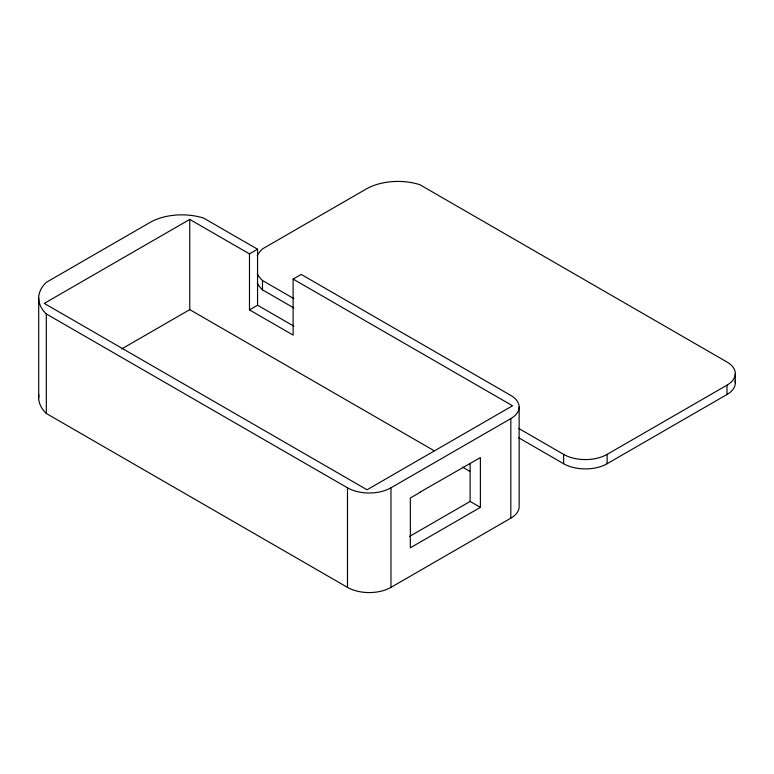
<?xml version="1.0" encoding="UTF-8"?>
<svg xmlns="http://www.w3.org/2000/svg" width="774" height="774" viewBox="0 0 774 774"><rect width="100%" height="100%" fill="white"/><g stroke="black" fill="none" stroke-linecap="round" stroke-linejoin="round"><path stroke-width="1.16" d="M420.079 492.332L410.336 498.03L410.336 547.808L480.383 507.357L480.383 457.579L420.079 492.119M189.756 219.41L44.263 303.408L367.05 489.778L512.552 405.769L293.123 279.085L293.123 335.094L249.48 309.89L249.48 253.882L189.756 219.41L189.756 309.629L434.204 450.758M249.48 253.882L257.558 249.218L257.558 305.217L293.936 326.222M121.721 348.919L189.756 309.629M293.123 279.085L301.212 274.422L510.83 395.446A28.357 16.37 0 0 1 510.83 418.599L510.83 518.164L390.967 587.369A30.757 17.754 0 0 1 347.478 587.369L46.324 413.49A52.951 30.573 0 0 1 38.913 394.924M249.48 309.89L257.558 305.217M257.558 249.218L203.697 218.123A44.998 25.977 0 0 0 150.021 222.457L46.324 282.326A52.951 30.573 0 0 0 38.7 298.135L38.913 300.892A52.951 30.573 0 0 0 46.324 313.934L347.478 487.804A30.757 17.754 0 0 0 369.227 493.009L373.242 492.854A30.757 17.754 0 0 0 390.967 487.804L510.83 418.599M409.485 536.45L470.128 501.436L480.383 507.357M518.677 428.419L563.636 454.377A30.757 17.754 0 0 0 607.126 454.377L726.989 385.171A28.357 16.37 0 0 0 726.989 362.019L419.856 184.696A44.998 25.977 0 0 0 366.179 189.03L262.483 248.899A52.951 30.573 0 0 0 257.249 255.613M518.677 437.755L563.636 463.713A30.757 17.754 0 0 0 607.126 463.713L726.989 394.508A28.357 16.37 0 0 0 735.058 380.789M257.249 273.793A52.951 30.573 0 0 0 262.483 280.507L293.849 298.619M257.249 283.12A52.951 30.573 0 0 0 262.483 289.834L293.849 307.946M462.407 467.051L469.721 471.269M735.3 373.6L735.3 382.927M726.989 385.171L726.989 394.508M607.126 454.377L607.126 463.713M563.636 454.377L563.636 463.713M519.141 407.027L519.141 506.583A28.357 16.37 0 0 1 510.83 518.164M470.128 463.51L470.128 501.436M390.967 487.804L390.967 587.369M347.478 487.804L347.478 587.369M262.483 280.507L262.483 289.834M46.324 313.934L46.324 413.49M38.7 298.135L38.7 397.691"/></g></svg>
